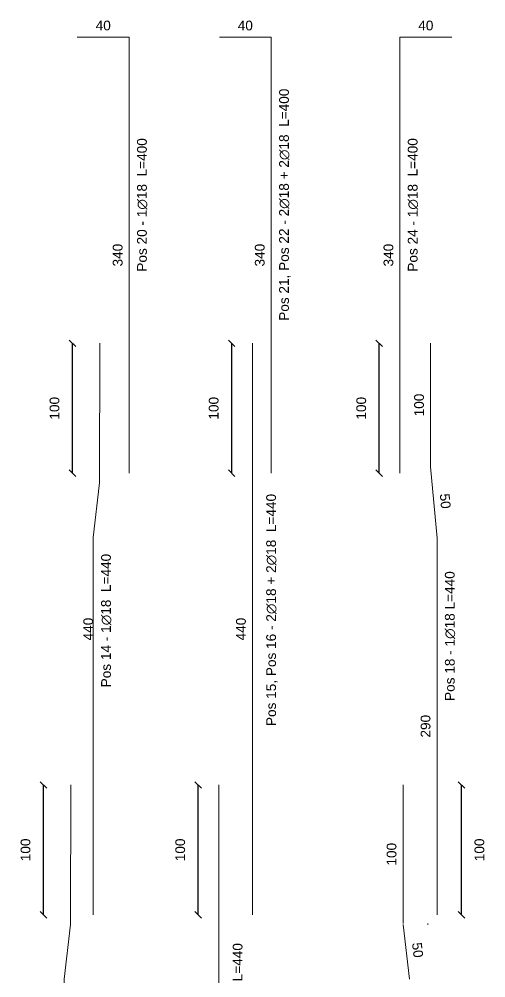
# Model space of a CAD drawing. Header units: millimetres. Extents: x -455371 to 117772, y -78417 to 116564.
# Drawn here: x -431847 to -428252, y 58303 to 65684 of the extents above; entities that cross this region are included whole.
import ezdxf

# ---------------------------------------------------------------- set-up
doc = ezdxf.new("R2010")
doc.units = ezdxf.units.MM
doc.layers.get('0').update_dxf_attribs({"color": 255})
for name, color, linetype, lineweight in [('armature', 5, 'Continuous', 18), ('quote', 5, 'Continuous', 15), ('Scritte', 7, 'Continuous', 15)]:
    doc.layers.add(name, color=color, linetype=linetype, lineweight=lineweight)
doc.styles.get("Standard").update_dxf_attribs({"font": 'arial.ttf'})
doc.dimstyles.new('per distinte 1 a 50', dxfattribs={"dimtxt": 75, "dimasz": 150, "dimexe": 0.18, "dimexo": 250, "dimgap": 50, "dimtad": 1, "dimdec": 0, "dimlfac": 0.1, "dimzin": 0, "dimdsep": 46, "dimtxsty": 'Standard', "dimblk": 'NONE', "dimcen": 0, "dimse1": 1, "dimse2": 1, "dimsd1": 1, "dimsd2": 1, "dimadec": 0, "dimazin": 0, "dimtfac": 1, "dimtdec": 0, "dimtix": 1, "dimtofl": 0, "dimtmove": 0, "dimatfit": 3, "dimldrblk": 'NONE', "dimfxl": 250, "dimfxlon": 1, "dimtolj": 1, "dimtzin": 0, "dimarcsym": 2})
doc.dimstyles.new('scala1 a 50', dxfattribs={"dimtxt": 75, "dimasz": 50, "dimexe": 0.18, "dimexo": 250, "dimgap": 100, "dimtad": 2, "dimdec": 0, "dimlfac": 0.1, "dimzin": 0, "dimdsep": 46, "dimtxsty": 'Standard', "dimblk": 'OBLIQUE', "dimcen": -100, "dimadec": 0, "dimazin": 0, "dimtfac": 1, "dimtdec": 0, "dimtofl": 0, "dimtmove": 0, "dimatfit": 3, "dimfxl": 250, "dimfxlon": 1, "dimtolj": 1, "dimtzin": 0, "dimarcsym": 0})

# ---------------------------------------------------------------- blocks, each defined once
blk = doc.blocks.new('*D2999')
at = {"layer": 'Defpoints', "color": 0, "transparency": 16777216}
for p in [(-428890.4, 58721.5), (-428889.9, 58721.6), (-428840.2, 58292.6)]:
    blk.add_point(p, dxfattribs=at)
at = {"layer": 'quote', "color": 0, "transparency": 16777216, "insert": (-428777.8, 58517.2), "char_height": 75, "attachment_point": 5, "rotation": 276.60722}
blk.add_mtext('\\A1;50', dxfattribs=at)
blk = doc.blocks.new('_None')
blk = doc.blocks.new('*D2778')
at = {"layer": 'Defpoints', "color": 0, "transparency": 16777216}
for p in [(-428628, 61692.6), (-428628, 58788.5), (-428628, 58788.5)]:
    blk.add_point(p, dxfattribs=at)
at = {"layer": 'quote', "color": 0, "transparency": 16777216, "insert": (-428716.3, 60240.5), "char_height": 75, "attachment_point": 5, "rotation": 90}
blk.add_mtext('\\A1;290', dxfattribs=at)
blk = doc.blocks.new('*D3000')
at = {"layer": 'Defpoints', "color": 0, "transparency": 16777216}
for p in [(-428678, 62238.5), (-428678, 62238.5), (-428628, 61692.6)]:
    blk.add_point(p, dxfattribs=at)
at = {"layer": 'quote', "color": 0, "transparency": 16777216, "insert": (-428565.1, 61973.6), "char_height": 75, "attachment_point": 5, "rotation": 275.23262}
blk.add_mtext('\\A1;50', dxfattribs=at)
blk = doc.blocks.new('*D3001')
at = {"layer": 'Defpoints', "color": 0, "transparency": 16777216}
for p in [(-428678, 63188.5), (-428678, 63188.5), (-428678, 62238.5)]:
    blk.add_point(p, dxfattribs=at)
at = {"layer": 'quote', "color": 0, "transparency": 16777216, "insert": (-428766.3, 62713.5), "char_height": 75, "attachment_point": 5, "rotation": 90}
blk.add_mtext('\\A1;100', dxfattribs=at)
blk = doc.blocks.new('*D2784')
at = {"layer": 'Defpoints', "color": 0, "transparency": 16777216}
for p in [(-428913.8, 65546.5), (-428913.8, 62188.5), (-428913.8, 62188.5)]:
    blk.add_point(p, dxfattribs=at)
at = {"layer": 'quote', "color": 0, "transparency": 16777216, "insert": (-429002.1, 63867.5), "char_height": 75, "attachment_point": 5, "rotation": 90}
blk.add_mtext('\\A1;340', dxfattribs=at)
blk = doc.blocks.new('*D3003')
at = {"layer": 'Defpoints', "color": 0, "transparency": 16777216}
for p in [(-428913.8, 65546.5), (-428913.8, 65546.5), (-428515.2, 65546.5)]:
    blk.add_point(p, dxfattribs=at)
at = {"layer": 'quote', "color": 0, "transparency": 16777216, "insert": (-428714.5, 65634.8), "char_height": 75, "attachment_point": 5}
blk.add_mtext('\\A1;40', dxfattribs=at)
blk = doc.blocks.new('*D2796')
at = {"layer": 'Defpoints', "color": 0, "transparency": 16777216}
for p in [(-428889.9, 59788.5), (-428889.9, 58721.5), (-428889.9, 58721.5)]:
    blk.add_point(p, dxfattribs=at)
at = {"layer": 'quote', "color": 0, "transparency": 16777216, "insert": (-428978.2, 59255), "char_height": 75, "attachment_point": 5, "rotation": 90}
blk.add_mtext('\\A1;100', dxfattribs=at)
blk = doc.blocks.new('*D2798')
at = {"layer": 'Defpoints', "color": 0, "transparency": 16777216}
for p in [(-431499.6, 59788.5), (-431499.6, 55388.5), (-431499.6, 55388.5)]:
    blk.add_point(p, dxfattribs=at)
at = {"layer": 'quote', "color": 0, "transparency": 16777216, "insert": (-431587.9, 57588.5), "char_height": 75, "attachment_point": 5, "rotation": 90}
blk.add_mtext('\\A1;440', dxfattribs=at)
blk = doc.blocks.new('*D2800')
at = {"layer": 'Defpoints', "color": 0, "transparency": 16777216}
for p in [(-430308, 59788.5), (-430308, 55388.5), (-430308, 55388.5)]:
    blk.add_point(p, dxfattribs=at)
at = {"layer": 'quote', "color": 0, "transparency": 16777216, "insert": (-430396.3, 57588.5), "char_height": 75, "attachment_point": 5, "rotation": 90}
blk.add_mtext('\\A1;440', dxfattribs=at)
blk = doc.blocks.new('*D2805')
at = {"layer": 'Defpoints', "color": 0, "transparency": 16777216}
for p in [(-431226.4, 63188.5), (-431276.1, 58788.5), (-431226.4, 58788.5)]:
    blk.add_point(p, dxfattribs=at)
at = {"layer": 'quote', "color": 0, "transparency": 16777216, "insert": (-431314.7, 60988.5), "char_height": 75, "attachment_point": 5, "rotation": 90}
blk.add_mtext('\\A1;440', dxfattribs=at)
blk = doc.blocks.new('*D2806')
at = {"layer": 'Defpoints', "color": 0, "transparency": 16777216}
for p in [(-430050.1, 63188.5), (-430050.1, 58788.5), (-430050.1, 58788.5)]:
    blk.add_point(p, dxfattribs=at)
at = {"layer": 'quote', "color": 0, "transparency": 16777216, "insert": (-430138.4, 60988.5), "char_height": 75, "attachment_point": 5, "rotation": 90}
blk.add_mtext('\\A1;440', dxfattribs=at)
blk = doc.blocks.new('*D2807')
at = {"layer": 'Defpoints', "color": 0, "transparency": 16777216}
for p in [(-430999.3, 65546.5), (-430999.3, 62188.5), (-430999.3, 62188.5)]:
    blk.add_point(p, dxfattribs=at)
at = {"layer": 'quote', "color": 0, "transparency": 16777216, "insert": (-431087.6, 63867.5), "char_height": 75, "attachment_point": 5, "rotation": 90}
blk.add_mtext('\\A1;340', dxfattribs=at)
blk = doc.blocks.new('*D3013')
at = {"layer": 'Defpoints', "color": 0, "transparency": 16777216}
for p in [(-431399.3, 65546.5), (-430999.3, 65546.5), (-430999.3, 65546.5)]:
    blk.add_point(p, dxfattribs=at)
at = {"layer": 'quote', "color": 0, "transparency": 16777216, "insert": (-431199.3, 65634.8), "char_height": 75, "attachment_point": 5}
blk.add_mtext('\\A1;40', dxfattribs=at)
blk = doc.blocks.new('*D2808')
at = {"layer": 'Defpoints', "color": 0, "transparency": 16777216}
for p in [(-429905, 65546.5), (-429905, 62188.5), (-429905, 62188.5)]:
    blk.add_point(p, dxfattribs=at)
at = {"layer": 'quote', "color": 0, "transparency": 16777216, "insert": (-429993.3, 63867.5), "char_height": 75, "attachment_point": 5, "rotation": 90}
blk.add_mtext('\\A1;340', dxfattribs=at)
blk = doc.blocks.new('_Oblique')
at = {"color": 0, "linetype": 'ByBlock', "lineweight": -2}
blk.add_line((-0.5, -0.5), (0.5, 0.5), dxfattribs=at)
blk = doc.blocks.new('*D2839')
at = {"layer": 'Defpoints', "color": 0, "transparency": 16777216}
for p in [(-431659.4, 59788.5), (-431499.6, 59788.5), (-431499.6, 58788.5)]:
    blk.add_point(p, dxfattribs=at)
at = {"layer": 'quote', "color": 0, "lineweight": -2, "transparency": 16777216}
for p, q in [((-431659.4, 59788.5), (-431659.6, 59788.5)), ((-431659.4, 58788.5), (-431659.4, 59788.5)), ((-431659.4, 58788.5), (-431659.6, 58788.5))]:
    blk.add_line(p, q, dxfattribs=at)
at = {"layer": 'quote', "color": 0, "lineweight": -2, "transparency": 16777216, "xscale": 50, "yscale": 50, "zscale": 50}
for p, rotation in [((-431659.4, 59788.5), 90), ((-431659.4, 58788.5), 270)]:
    blk.add_blockref('_Oblique', p, dxfattribs=dict(at, rotation=rotation))
at = {"layer": 'quote', "color": 0, "transparency": 16777216, "insert": (-431797.7, 59288.5), "char_height": 75, "attachment_point": 5, "rotation": 90}
blk.add_mtext('\\A1;100', dxfattribs=at)
blk = doc.blocks.new('*D2840')
at = {"layer": 'Defpoints', "color": 0, "transparency": 16777216}
for p in [(-430467.8, 59788.5), (-430308, 59788.5), (-430308, 58788.5)]:
    blk.add_point(p, dxfattribs=at)
at = {"layer": 'quote', "color": 0, "lineweight": -2, "transparency": 16777216}
for p, q in [((-430467.8, 59788.5), (-430468, 59788.5)), ((-430467.8, 58788.5), (-430467.8, 59788.5)), ((-430467.8, 58788.5), (-430468, 58788.5))]:
    blk.add_line(p, q, dxfattribs=at)
at = {"layer": 'quote', "color": 0, "lineweight": -2, "transparency": 16777216, "xscale": 50, "yscale": 50, "zscale": 50}
for p, rotation in [((-430467.8, 59788.5), 90), ((-430467.8, 58788.5), 270)]:
    blk.add_blockref('_Oblique', p, dxfattribs=dict(at, rotation=rotation))
at = {"layer": 'quote', "color": 0, "transparency": 16777216, "insert": (-430606.1, 59288.5), "char_height": 75, "attachment_point": 5, "rotation": 90}
blk.add_mtext('\\A1;100', dxfattribs=at)
blk = doc.blocks.new('*D2841')
at = {"layer": 'Defpoints', "color": 0, "transparency": 16777216}
for p in [(-431436, 63188.5), (-431226.4, 63188.5), (-431226.9, 62188.5)]:
    blk.add_point(p, dxfattribs=at)
at = {"layer": 'quote', "color": 0, "lineweight": -2, "transparency": 16777216}
for p, q in [((-431436, 63188.5), (-431436.1, 63188.5)), ((-431436, 62188.5), (-431436, 63188.5)), ((-431436, 62188.5), (-431436.1, 62188.5))]:
    blk.add_line(p, q, dxfattribs=at)
at = {"layer": 'quote', "color": 0, "lineweight": -2, "transparency": 16777216, "xscale": 50, "yscale": 50, "zscale": 50}
for p, rotation in [((-431436, 63188.5), 90), ((-431436, 62188.5), 270)]:
    blk.add_blockref('_Oblique', p, dxfattribs=dict(at, rotation=rotation))
at = {"layer": 'quote', "color": 0, "transparency": 16777216, "insert": (-431574.3, 62688.5), "char_height": 75, "attachment_point": 5, "rotation": 90}
blk.add_mtext('\\A1;100', dxfattribs=at)
blk = doc.blocks.new('*D2842')
at = {"layer": 'Defpoints', "color": 0, "transparency": 16777216}
for p in [(-430209.9, 63188.5), (-430050.1, 63188.5), (-430050.1, 62188.5)]:
    blk.add_point(p, dxfattribs=at)
at = {"layer": 'quote', "color": 0, "lineweight": -2, "transparency": 16777216}
for p, q in [((-430209.9, 63188.5), (-430210.1, 63188.5)), ((-430209.9, 62188.5), (-430209.9, 63188.5)), ((-430209.9, 62188.5), (-430210.1, 62188.5))]:
    blk.add_line(p, q, dxfattribs=at)
at = {"layer": 'quote', "color": 0, "lineweight": -2, "transparency": 16777216, "xscale": 50, "yscale": 50, "zscale": 50}
for p, rotation in [((-430209.9, 63188.5), 90), ((-430209.9, 62188.5), 270)]:
    blk.add_blockref('_Oblique', p, dxfattribs=dict(at, rotation=rotation))
at = {"layer": 'quote', "color": 0, "transparency": 16777216, "insert": (-430348.2, 62688.5), "char_height": 75, "attachment_point": 5, "rotation": 90}
blk.add_mtext('\\A1;100', dxfattribs=at)
blk = doc.blocks.new('*D2843')
at = {"layer": 'Defpoints', "color": 0, "transparency": 16777216}
for p in [(-428628, 59788.5), (-428439.9, 59788.5), (-428628, 58788.5)]:
    blk.add_point(p, dxfattribs=at)
at = {"layer": 'quote', "color": 0, "lineweight": -2, "transparency": 16777216}
for p, q in [((-428439.9, 59788.5), (-428439.7, 59788.5)), ((-428439.9, 58788.5), (-428439.9, 59788.5)), ((-428439.9, 58788.5), (-428439.7, 58788.5))]:
    blk.add_line(p, q, dxfattribs=at)
at = {"layer": 'quote', "color": 0, "lineweight": -2, "transparency": 16777216, "xscale": 50, "yscale": 50, "zscale": 50}
for p, rotation in [((-428439.9, 59788.5), 90), ((-428439.9, 58788.5), 270)]:
    blk.add_blockref('_Oblique', p, dxfattribs=dict(at, rotation=rotation))
at = {"layer": 'quote', "color": 0, "transparency": 16777216, "insert": (-428301.6, 59288.5), "char_height": 75, "attachment_point": 5, "rotation": 90}
blk.add_mtext('\\A1;100', dxfattribs=at)
blk = doc.blocks.new('*D2845')
at = {"layer": 'Defpoints', "color": 0, "transparency": 16777216}
for p in [(-429073.6, 63188.5), (-428913.8, 63188.5), (-428913.8, 62188.5)]:
    blk.add_point(p, dxfattribs=at)
at = {"layer": 'quote', "color": 0, "lineweight": -2, "transparency": 16777216}
for p, q in [((-429073.6, 63188.5), (-429073.8, 63188.5)), ((-429073.6, 62188.5), (-429073.6, 63188.5)), ((-429073.6, 62188.5), (-429073.8, 62188.5))]:
    blk.add_line(p, q, dxfattribs=at)
at = {"layer": 'quote', "color": 0, "lineweight": -2, "transparency": 16777216, "xscale": 50, "yscale": 50, "zscale": 50}
for p, rotation in [((-429073.6, 63188.5), 90), ((-429073.6, 62188.5), 270)]:
    blk.add_blockref('_Oblique', p, dxfattribs=dict(at, rotation=rotation))
at = {"layer": 'quote', "color": 0, "transparency": 16777216, "insert": (-429211.9, 62688.5), "char_height": 75, "attachment_point": 5, "rotation": 90}
blk.add_mtext('\\A1;100', dxfattribs=at)
blk = doc.blocks.new('*D2970')
at = {"layer": 'Defpoints', "color": 0, "transparency": 16777216}
for p in [(-430305, 65546.5), (-429905, 65546.5), (-429905, 65546.5)]:
    blk.add_point(p, dxfattribs=at)
at = {"layer": 'quote', "color": 0, "transparency": 16777216, "insert": (-430105, 65634.8), "char_height": 75, "attachment_point": 5}
blk.add_mtext('\\A1;40', dxfattribs=at)

msp = doc.modelspace()

# ---------------------------------------------------------------- linework, layer by layer
at = {"layer": 'armature'}
for p, q in [((-428678, 63188.5), (-428678, 62238.5)), ((-428678, 62238.5), (-428628, 61688.5)), ((-428628, 61688.5), (-428628, 58788.5)), ((-428889.9, 58721.6), (-428889.9, 59788.5)), ((-428840.2, 58292.6), (-428889.5, 58713.5))]:
    msp.add_line(p, q, dxfattribs=at)
for points in [[(-430999.3, 65546.5), (-431199.3, 65546.5), (-431399.3, 65546.5)], [(-430999.3, 65546.5), (-430999.3, 62188.5)], [(-429905, 65546.5), (-430105, 65546.5), (-430305, 65546.5)], [(-429905, 65546.5), (-429905, 62188.5)], [(-428913.8, 65546.5), (-428713.8, 65546.5), (-428515.2, 65546.5)], [(-428913.8, 65546.5), (-428913.8, 62188.5)], [(-431226.4, 63188.5), (-431226.9, 62113.5), (-431276.1, 61692.6), (-431276.1, 58788.5)], [(-430050.1, 63188.5), (-430050.1, 58788.5)], [(-431449.9, 59788.5), (-431450.3, 58713.5), (-431499.6, 58292.6), (-431499.6, 55388.5)], [(-430308, 59788.5), (-430308, 55388.5)]]:
    msp.add_lwpolyline(points, dxfattribs=at)
msp.add_arc((-428628, 58721.6), 70, 180, 186.67007, dxfattribs=at)

# ---------------------------------------------------------------- texts
at = {"layer": 'Scritte', "char_height": 75, "rotation": 90}
for s, width, heights, insert, attachment_point in [('\\pxt16;Pos 21, Pos 22 - 2∅18 + 2∅18  L=400', 1833.79, [0], (-429844.5, 63361.8), 1), ('Pos 20 - 1∅18  L=400', 1233.302, [0], (-430938.8, 63740.1), 1), ('Pos 24 - 1∅18  L=400', 1233.302, [0], (-428853.3, 63740.1), 1), ('Pos 15, Pos 16 - 2∅18 + 2∅18  L=440', 1872.833, [92.6], (-429854.9, 60241.6), 7), ('Pos 14 - 1∅18  L=440', 1102.538, [0], (-431215.6, 60539.9), 1), ('Pos 18 - 1∅18 L=440 ', 1136.46, [0], (-428567.5, 60435), 1), ('Pos 9, Pos 10 - 2∅18 + 2∅18  L=440', 1872.833, [92.6], (-430112.9, 56841.6), 7)]:
    msp.add_mtext_dynamic_manual_height_columns(s, width=width, gutter_width=12.5, heights=heights, dxfattribs=dict(at, insert=insert, attachment_point=attachment_point))

# ---------------------------------------------------------------- dimensions: what is measured, and where the dimension line sits
at = {"layer": 'quote'}
for p1, p2, picture, middle in [((-431399.3, 65546.5), (-430999.3, 65546.5), '*D3013', (-431199.3, 65634.8)), ((-430305, 65546.5), (-429905, 65546.5), '*D2970', (-430105, 65634.8)), ((-428515.2, 65546.5), (-428913.8, 65546.5), '*D3003', (-428714.5, 65634.8))]:
    dim = msp.add_aligned_dim(p1=p1, p2=p2, distance=0, dimstyle='per distinte 1 a 50', dxfattribs=at)
    dim.commit()
    dim.dimension.update_dxf_attribs({"geometry": picture, "text_midpoint": middle})
for base, p1, p2, text, picture, middle in [((-430999.3, 62188.5), (-430999.3, 65546.5), (-430999.3, 62188.5), '340', '*D2807', (-431087.6, 63867.5)), ((-429905, 62188.5), (-429905, 65546.5), (-429905, 62188.5), '340', '*D2808', (-429993.3, 63867.5)), ((-428913.8, 62188.5), (-428913.8, 65546.5), (-428913.8, 62188.5), '340', '*D2784', (-429002.1, 63867.5)), ((-428678, 63188.5), (-428678, 62238.5), (-428678, 63188.5), '100', '*D3001', (-428766.3, 62713.5)), ((-428889.9, 58721.5), (-428889.9, 59788.5), (-428889.9, 58721.5), '100', '*D2796', (-428978.2, 59255))]:
    dim = msp.add_linear_dim(base=base, p1=p1, p2=p2, angle=90, text=text, dimstyle='per distinte 1 a 50', dxfattribs=at)
    dim.commit()
    dim.dimension.update_dxf_attribs({"geometry": picture, "text_midpoint": middle})
for base, p1, p2, dimstyle, picture, middle in [((-431436, 63188.5), (-431226.9, 62188.5), (-431226.4, 63188.5), 'scala1 a 50', '*D2841', (-431574.3, 62688.5)), ((-431226.4, 58788.5), (-431226.4, 63188.5), (-431276.1, 58788.5), 'per distinte 1 a 50', '*D2805', (-431314.7, 60988.5)), ((-430209.9, 63188.5), (-430050.1, 62188.5), (-430050.1, 63188.5), 'scala1 a 50', '*D2842', (-430348.2, 62688.5)), ((-430050.1, 58788.5), (-430050.1, 63188.5), (-430050.1, 58788.5), 'per distinte 1 a 50', '*D2806', (-430138.4, 60988.5)), ((-429073.6, 63188.5), (-428913.8, 62188.5), (-428913.8, 63188.5), 'scala1 a 50', '*D2845', (-429211.9, 62688.5)), ((-428628, 58788.5), (-428628, 61692.6), (-428628, 58788.5), 'per distinte 1 a 50', '*D2778', (-428716.3, 60240.5)), ((-431659.4, 59788.5), (-431499.6, 58788.5), (-431499.6, 59788.5), 'scala1 a 50', '*D2839', (-431797.7, 59288.5)), ((-431499.6, 55388.5), (-431499.6, 59788.5), (-431499.6, 55388.5), 'per distinte 1 a 50', '*D2798', (-431587.9, 57588.5)), ((-430467.8, 59788.5), (-430308, 58788.5), (-430308, 59788.5), 'scala1 a 50', '*D2840', (-430606.1, 59288.5)), ((-430308, 55388.5), (-430308, 59788.5), (-430308, 55388.5), 'per distinte 1 a 50', '*D2800', (-430396.3, 57588.5)), ((-428439.9, 59788.5), (-428628, 58788.5), (-428628, 59788.5), 'scala1 a 50', '*D2843', (-428301.6, 59288.5))]:
    dim = msp.add_linear_dim(base=base, p1=p1, p2=p2, angle=90, dimstyle=dimstyle, dxfattribs=at)
    dim.commit()
    dim.dimension.update_dxf_attribs({"geometry": picture, "text_midpoint": middle})
for p1, p2, distance, picture, middle in [((-428628, 61692.6), (-428678, 62238.5), 0, '*D3000', (-428565.1, 61973.6)), ((-428840.2, 58292.6), (-428889.9, 58721.6), 0.5, '*D2999', (-428777.8, 58517.2))]:
    dim = msp.add_aligned_dim(p1=p1, p2=p2, distance=distance, text='50', dimstyle='per distinte 1 a 50', dxfattribs=at)
    dim.commit()
    dim.dimension.update_dxf_attribs({"geometry": picture, "text_midpoint": middle})

doc.saveas('drawing.dxf')
